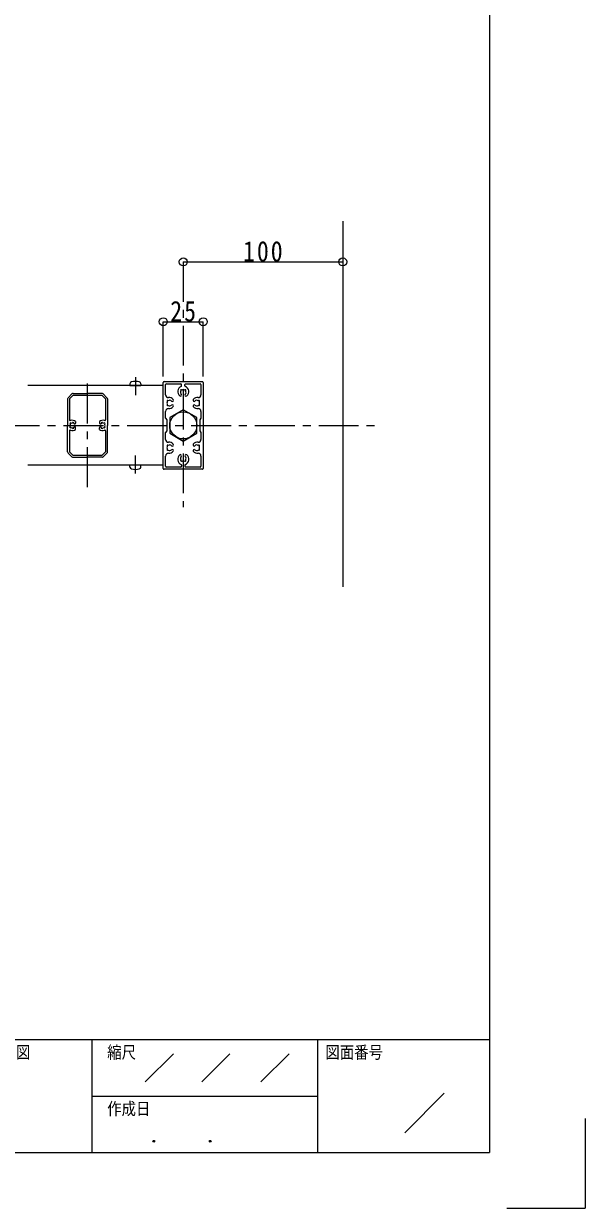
# Model space of a CAD drawing. Units: millimetres at full size, sheet at 1:5. Extents: x -1050 to 1050, y -742 to 742.
# Drawn here: x 698 to 1050, y -742 to 0 of the extents above; entities that cross this region are included whole.
import ezdxf
from ezdxf.enums import TextEntityAlignment as Align

# ---------------------------------------------------------------- set-up
doc = ezdxf.new("R2010")
doc.units = ezdxf.units.MM
doc.header["$LTSCALE"] = 5
doc.linetypes.add('CHAIN1', pattern=[8, 5, -1, 1, -1])
for name, color, linetype in [('0-0_通り芯', 7, 'CHAIN1'), ('0-1_躯体', 134, 'Continuous'), ('1-4_印刷位置ライン', 7, 'Continuous'), ('1-5_図枠1_1', 7, 'Continuous')]:
    doc.layers.add(name, color=color, linetype=linetype)
for name, color, linetype, lineweight in [('0-3_寸法', 54, 'Continuous', 20), ('0-4_手摺部材', 92, 'Continuous', 20), ('0-5_手すり子', 12, 'Continuous', 20), ('0-A_支柱', 6, 'Continuous', 20), ('0-B_足元', 4, 'Continuous', 20)]:
    doc.layers.add(name, color=color, linetype=linetype, lineweight=lineweight)
doc.styles.add('ＭＳ ゴシック', font='')
doc.styles.add('ＭＳ 明朝', font='')
doc.styles.get('ＭＳ ゴシック').set_extended_font_data('MS Gothic')
doc.styles.get('ＭＳ 明朝').set_extended_font_data('MS Mincho')

# ---------------------------------------------------------------- blocks, each defined once
blk = doc.blocks.new('dimension_origin')
at = {"color": 0, "linetype": 'Continuous', "lineweight": -2}
blk.add_circle((0, 0), 1.25, dxfattribs=at)

msp = doc.modelspace()

# ---------------------------------------------------------------- linework, layer by layer
at = {"layer": '0-0_通り芯'}
for p, q in [((798.02, -149.293), (798.02, -302.944)), ((738.02, -290.507), (738.02, -220.897)), ((-197.043, -251.793), (922.446, -251.793))]:
    msp.add_line(p, q, dxfattribs=at)
at = {"layer": '0-1_躯体'}
msp.add_line((898.02, -123.844), (898.02, -352.897), dxfattribs=at)
at = {"layer": '0-3_寸法'}
for p, q in [((798.02, -149.293), (898.02, -149.293)), ((785.52, -221.167), (785.52, -186.793)), ((785.52, -186.793), (810.52, -186.793)), ((810.52, -221.167), (810.52, -186.793))]:
    msp.add_line(p, q, dxfattribs=at)
at = {"layer": '0-4_手摺部材', "linetype": 'CHAIN1'}
for p, q in [((768.02, -221.573), (768.02, -232.938)), ((768.02, -282.013), (768.02, -270.648))]:
    msp.add_line(p, q, dxfattribs=at)
at = {"layer": '0-4_手摺部材'}
for p, q in [((785.52, -226.793), (700.52, -226.793)), ((764.618, -225.674), (764.52, -226.793)), ((764.52, -226.793), (771.52, -226.793)), ((771.422, -225.674), (771.52, -226.793)), ((785.52, -276.793), (700.52, -276.793)), ((764.618, -277.912), (764.52, -276.793)), ((771.52, -276.793), (764.52, -276.793)), ((771.422, -277.912), (771.52, -276.793))]:
    msp.add_line(p, q, dxfattribs=at)
for centre, radius, start, end in [((765.913, -225.787), 1.3, 105.88085, 175), ((768.02, -233.193), 9, 74.11915, 105.88085), ((770.127, -225.787), 1.3, 5, 74.11915), ((765.913, -277.799), 1.3, 185, 254.11915), ((768.02, -270.393), 9, 254.11915, 285.88085), ((770.127, -277.799), 1.3, 285.88085, 355)]:
    msp.add_arc(centre, radius, start, end, dxfattribs=at)
at = {"layer": '0-5_手すり子'}
for p, q in [((725.52, -235.207), (725.52, -251.793)), ((728.227, -232.086), (725.813, -234.5)), ((728.976, -232.893), (726.72, -235.149)), ((726.72, -235.149), (726.72, -248.329)), ((728.934, -231.793), (738.02, -231.793)), ((728.976, -232.893), (747.064, -232.893)), ((747.106, -231.793), (738.02, -231.793)), ((749.32, -235.149), (747.064, -232.893)), ((750.227, -234.5), (747.813, -232.086)), ((749.32, -235.149), (749.32, -248.329)), ((750.52, -235.207), (750.52, -251.793)), ((725.52, -268.379), (725.52, -251.793)), ((726.966, -250.788), (727.221, -251.043)), ((727.516, -250.239), (727.77, -250.494)), ((728.613, -249.945), (728.52, -250.293)), ((729.363, -250.146), (729.27, -250.494)), ((730.52, -249.295), (730.52, -250.313)), ((745.52, -249.295), (745.52, -250.313)), ((746.677, -250.146), (746.77, -250.494)), ((747.427, -249.945), (747.52, -250.293)), ((748.525, -250.239), (748.27, -250.494)), ((749.074, -250.788), (748.819, -251.043)), ((750.52, -268.379), (750.52, -251.793)), ((726.72, -255.257), (726.72, -268.437)), ((726.966, -252.797), (727.221, -252.543)), ((727.516, -253.346), (727.77, -253.092)), ((728.613, -253.641), (728.52, -253.293)), ((729.363, -253.44), (729.27, -253.092)), ((730.52, -254.291), (730.52, -253.273)), ((745.52, -254.291), (745.52, -253.273)), ((746.677, -253.44), (746.77, -253.092)), ((747.427, -253.641), (747.52, -253.293)), ((748.525, -253.346), (748.27, -253.092)), ((749.074, -252.797), (748.819, -252.543)), ((749.32, -255.257), (749.32, -268.437)), ((725.813, -269.086), (728.227, -271.5)), ((726.72, -268.437), (728.976, -270.693)), ((728.934, -271.793), (738.02, -271.793)), ((747.106, -271.793), (738.02, -271.793)), ((750.227, -269.086), (747.813, -271.5))]:
    msp.add_line(p, q, dxfattribs=at)
msp.add_lwpolyline([(749.32, -268.437), (747.064, -270.693), (728.976, -270.693)], dxfattribs=at)
for centre, radius, start, end in [((726.52, -235.207), 1, 135.00008, 180), ((728.934, -232.793), 1, 90, 135.00008), ((747.106, -232.793), 1, 45.00004, 90), ((749.52, -235.207), 1, 0, 44.99992), ((727.22, -248.329), 0.5, 180, 290.57005), ((728.52, -251.793), 1.85, 122.8862, 147.11375), ((728.52, -251.793), 1.5, 150, 180), ((728.52, -251.793), 1.5, 180, 210.00001), ((728.52, -251.793), 3.2, 51.31782, 110.56997), ((728.52, -251.793), 1.5, 90, 119.99993), ((728.52, -251.793), 1.85, 62.88624, 87.11374), ((728.52, -251.793), 1.5, 45.83177, 60.00001), ((729.957, -250.313), 0.563, 225.83187, 0), ((747.52, -251.793), 3.2, 69.42999, 128.68219), ((746.083, -250.313), 0.563, 180, 314.16808), ((747.52, -251.793), 1.5, 120.00003, 134.16826), ((747.52, -251.793), 1.85, 92.88624, 117.11372), ((747.52, -251.793), 1.5, 59.99999, 89.99996), ((747.52, -251.793), 1.85, 32.88623, 57.11376), ((748.82, -248.329), 0.5, 249.43007, 0.00011), ((747.52, -251.793), 1.5, 0, 29.99996), ((747.52, -251.793), 1.5, 329.99997, 360), ((727.22, -255.257), 0.5, 69.43007, 180), ((728.52, -251.793), 1.85, 212.88623, 237.11373), ((728.52, -251.793), 3.2, 249.43001, 308.6822), ((728.52, -251.793), 1.5, 240, 270), ((728.52, -251.793), 1.85, 272.88627, 297.11377), ((728.52, -251.793), 1.5, 300, 314.16821), ((729.957, -253.273), 0.563, 0, 134.16828), ((746.083, -253.273), 0.563, 45.83166, 180), ((747.52, -251.793), 3.2, 231.31781, 290.56999), ((747.52, -251.793), 1.5, 225.83182, 240.00001), ((747.52, -251.793), 1.85, 242.88629, 267.11377), ((747.52, -251.793), 1.5, 270, 300.00003), ((747.52, -251.793), 1.85, 302.88627, 327.11377), ((748.82, -255.257), 0.5, 0, 110.57005), ((726.52, -268.379), 1, 180, 225), ((728.934, -270.793), 1, 225, 270), ((747.106, -270.793), 1, 270, 315.00008), ((749.52, -268.379), 1, 314.99996, 360)]:
    msp.add_arc(centre, radius, start, end, dxfattribs=at)
at = {"layer": '0-A_支柱'}
for p, q in [((785.52, -278.793), (785.52, -224.793)), ((786.02, -224.293), (810.02, -224.293)), ((786.92, -232.608), (786.92, -226.193)), ((787.42, -225.693), (796.52, -225.693)), ((797.02, -226.885), (797.02, -226.193)), ((799.02, -226.885), (799.02, -226.193)), ((799.52, -225.693), (808.62, -225.693)), ((809.12, -226.193), (809.12, -232.608)), ((810.52, -224.793), (810.52, -278.793)), ((786.92, -247.293), (786.92, -242.978)), ((809.12, -242.978), (809.12, -247.293)), ((786.92, -260.608), (786.92, -256.293)), ((809.12, -256.293), (809.12, -260.608)), ((786.92, -277.393), (786.92, -270.978)), ((809.12, -270.978), (809.12, -277.393)), ((810.02, -279.293), (786.02, -279.293)), ((796.52, -277.893), (787.42, -277.893)), ((797.02, -276.701), (797.02, -277.393)), ((799.02, -276.701), (799.02, -277.393)), ((808.62, -277.893), (799.52, -277.893))]:
    msp.add_line(p, q, dxfattribs=at)
for points in [[(786.92, -247.293), (787.72, -248.293), (787.72, -255.293), (786.92, -256.293)], [(809.12, -247.293), (808.32, -248.293), (808.32, -255.293), (809.12, -256.293)]]:
    msp.add_lwpolyline(points, dxfattribs=at)
for centre, radius, start, end in [((786.02, -224.793), 0.5, 90, 180), ((787.42, -226.193), 0.5, 90, 180), ((798.02, -230.593), 3.5, 112.02431, 230.96746), ((798.02, -231.093), 1.75, 148.12485, 223.55584), ((796.783, -229.855), 0.4, 38.43757, 231.56243), ((796.52, -226.193), 0.5, 0, 90), ((796.52, -226.885), 0.5, 292.02431, 360), ((798.02, -231.093), 1.75, 58.12486, 121.87514), ((799.257, -229.855), 0.4, 308.43757, 141.56243), ((799.52, -226.193), 0.5, 90, 180), ((799.52, -226.885), 0.5, 180, 247.97569), ((798.02, -231.093), 1.75, 316.44417, 31.87514), ((798.02, -230.593), 3.5, 309.03255, 67.97569), ((808.62, -226.193), 0.5, 0, 90), ((810.02, -224.793), 0.5, 0, 90), ((788.62, -232.608), 1.7, 180, 274.41173), ((789.52, -237.793), 1.75, 148.12486, 211.87514), ((788.283, -236.555), 0.4, 38.43757, 231.56243), ((789.52, -237.793), 1.75, 46.44417, 121.87514), ((789.02, -237.793), 3.5, 39.03255, 94.41173), ((791.202, -236.024), 0.691, 226.44417, 39.03255), ((796.251, -232.775), 0.691, 230.96746, 43.55584), ((799.789, -232.775), 0.691, 136.44417, 309.03255), ((804.838, -236.024), 0.691, 140.96746, 313.55584), ((807.02, -237.793), 3.5, 85.58827, 140.96746), ((806.52, -237.793), 1.75, 58.12485, 133.55584), ((807.42, -232.608), 1.7, 265.58827, 360), ((807.757, -236.555), 0.4, 308.4376, 141.56239), ((806.52, -237.793), 1.75, 328.12486, 31.87514), ((788.62, -242.978), 1.7, 85.58827, 180), ((788.283, -239.03), 0.4, 128.43757, 321.56243), ((789.52, -237.793), 1.75, 238.12485, 313.55584), ((789.02, -237.793), 3.5, 265.58827, 320.96746), ((791.202, -239.562), 0.691, 320.96746, 133.55584), ((804.838, -239.562), 0.691, 46.44417, 219.03255), ((807.02, -237.793), 3.5, 219.03255, 274.41173), ((806.52, -237.793), 1.75, 226.44417, 301.87514), ((807.42, -242.978), 1.7, 0, 94.41173), ((807.757, -239.03), 0.4, 218.43757, 51.56243), ((788.62, -260.608), 1.7, 180, 274.41173), ((789.52, -265.793), 1.75, 148.12486, 211.87514), ((788.283, -264.555), 0.4, 38.43757, 231.56243), ((788.283, -267.03), 0.4, 128.43757, 321.56243), ((789.52, -265.793), 1.75, 46.44417, 121.87514), ((789.52, -265.793), 1.75, 238.12485, 313.55584), ((789.02, -265.793), 3.5, 39.03255, 94.41173), ((791.202, -264.024), 0.691, 226.44417, 39.03255), ((791.202, -267.562), 0.691, 320.96746, 133.55584), ((804.838, -264.024), 0.691, 140.96746, 313.55584), ((804.838, -267.562), 0.691, 46.44417, 219.03255), ((807.02, -265.793), 3.5, 85.58827, 140.96746), ((806.52, -265.793), 1.75, 58.12485, 133.55584), ((806.52, -265.793), 1.75, 226.44417, 301.87514), ((807.42, -260.608), 1.7, 265.58827, 360), ((807.757, -264.555), 0.4, 308.43757, 141.56243), ((807.757, -267.03), 0.4, 218.43757, 51.56243), ((806.52, -265.793), 1.75, 328.12486, 31.87514), ((788.62, -270.978), 1.7, 85.58827, 180), ((789.02, -265.793), 3.5, 265.58827, 320.96746), ((798.02, -272.993), 3.5, 129.03255, 247.97569), ((796.251, -270.811), 0.691, 316.44417, 129.03255), ((798.02, -272.493), 1.75, 136.44417, 211.87514), ((796.783, -273.73), 0.4, 128.43757, 321.56243), ((798.02, -272.493), 1.75, 238.12486, 301.87514), ((799.257, -273.73), 0.4, 218.43757, 51.56243), ((799.789, -270.811), 0.691, 50.96746, 223.55584), ((798.02, -272.493), 1.75, 328.12485, 43.55584), ((798.02, -272.993), 3.5, 292.02431, 50.96746), ((807.02, -265.793), 3.5, 219.03255, 274.41173), ((807.42, -270.978), 1.7, 0, 94.41173), ((786.02, -278.793), 0.5, 180, 270), ((787.42, -277.393), 0.5, 180, 270), ((796.52, -277.393), 0.5, 270, 360), ((796.52, -276.701), 0.5, 0, 67.97569), ((799.52, -276.701), 0.5, 112.02431, 180), ((799.52, -277.393), 0.5, 180, 270), ((808.62, -277.393), 0.5, 270, 360), ((810.02, -278.793), 0.5, 270, 360)]:
    msp.add_arc(centre, radius, start, end, dxfattribs=at)
at = {"layer": '0-B_足元'}
msp.add_lwpolyline([(798.02, -261.593), (806.507, -256.693), (806.507, -246.893), (798.02, -241.993), (789.533, -246.893), (789.533, -256.693)], close=True, dxfattribs=at)
msp.add_circle((798.02, -251.793), 8.487, dxfattribs=at)
at = {"layer": '1-4_印刷位置ライン'}
for p in [(1050, -686.222), (1000.874, -742.5)]:
    msp.add_line(p, (1050, -742.5), dxfattribs=at)
at = {"layer": '1-5_図枠1_1'}
for p, q in [((990, 682.5), (990, -707.5)), ((-990, -636.793), (990, -636.793)), ((740.657, -636.793), (740.657, -707.5)), ((882.071, -636.793), (882.071, -707.5)), ((774.242, -663.308), (791.919, -645.631)), ((809.596, -663.308), (827.273, -645.631)), ((846.717, -663.308), (864.394, -645.631)), ((740.657, -672.146), (882.071, -672.146)), ((936.869, -695.126), (961.616, -670.379))]:
    msp.add_line(p, q, dxfattribs=at)
msp.add_lwpolyline([(-990, 682.5), (-990, -707.5), (990, -707.5)], dxfattribs=at)
for centre in [(779.545, -700.429), (814.899, -700.429)]:
    msp.add_circle(centre, 0.53, dxfattribs=at)

# ---------------------------------------------------------------- block references
at = {"layer": '0-3_寸法', "xscale": 2, "yscale": 2, "rotation": 180}
for p in [(798.02, -149.293), (785.52, -186.793)]:
    msp.add_blockref('dimension_origin', p, dxfattribs=at)
at = {"layer": '0-3_寸法', "xscale": 2, "yscale": 2}
for p in [(898.02, -149.293), (810.52, -186.793)]:
    msp.add_blockref('dimension_origin', p, dxfattribs=at)

# ---------------------------------------------------------------- texts
at = {"layer": '0-3_寸法', "char_height": 12.83, "attachment_point": 7, "style": 'ＭＳ ゴシック'}
for s, insert in [('\\T1.17;\\W0.85;100', (835.52, -149.293)), ('\\T1.17;\\W0.85;25', (789.895, -186.793))]:
    msp.add_mtext(s, dxfattribs=dict(at, insert=insert))
at = {"layer": '1-5_図枠1_1', "style": 'ＭＳ 明朝', "width": 0.85}
for s, p in [('検 図', (679.663, -650.934)), ('縮尺', (750.37, -650.934)), ('図面番号', (887.121, -650.934)), ('作成日', (750.37, -686.288))]:
    msp.add_text(s, height=7.776, dxfattribs=at).set_placement(p, align=Align.BOTTOM_LEFT)

doc.saveas('drawing.dxf')
